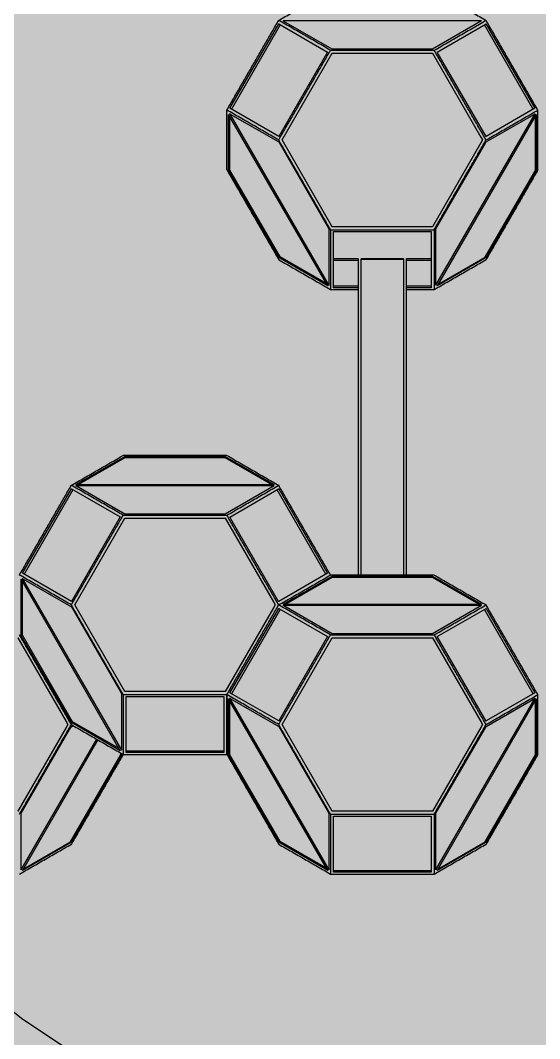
# Model space of a CAD drawing. Header units: millimetres. Extents: x 401 to 30661, y 2016 to 22119.
# Drawn here: x 16511.6 to 16756.9, y 13947.7 to 14429.2 of the extents above; entities that cross this region are included whole.
import ezdxf

# ---------------------------------------------------------------- set-up
doc = ezdxf.new("R2010")
doc.units = ezdxf.units.MM
doc.layers.add('4TH DETAILS', color=125, linetype='Continuous', lineweight=15, true_color=0x39ffb0)
doc.layers.add('BACKGROUND', color=7, linetype='Continuous', true_color=0x000000)
doc.layers.add('GLOW-EMERALD-2', color=7, linetype='Continuous', lineweight=30, true_color=0x39ffb0, transparency=0.8)

msp = doc.modelspace()

# ---------------------------------------------------------------- hatches: boundary and pattern name
at = {"layer": 'BACKGROUND'}
h = msp.add_hatch(color=256, dxfattribs=at)
h.dxf.hatch_style = 1
h.paths.add_polyline_path([(400.723, 2015.745), (30660.634, 2015.745), (30660.634, 22119.328), (400.723, 22119.328)])

# ---------------------------------------------------------------- linework, layer by layer
at = {"layer": '4TH DETAILS', "linetype": 'Continuous'}
for p, q in [((16610.598, 14387.607), (16633.638, 14427.512)), ((16634.355, 14427.098), (16611.315, 14387.193)), ((16633.638, 14427.512), (16656.677, 14414.21)), ((16636.081, 14428.723), (16635.773, 14428.9)), ((16729.482, 14428.9), (16635.773, 14428.9)), ((16658.947, 14415.521), (16636.081, 14428.723)), ((16729.482, 14428.9), (16706.308, 14415.521)), ((16708.556, 14414.197), (16731.595, 14427.499)), ((16753.917, 14387.18), (16730.878, 14427.085)), ((16731.595, 14427.499), (16731.617, 14427.461)), ((16731.617, 14427.461), (16754.634, 14387.594)), ((16656.677, 14414.21), (16633.638, 14374.305)), ((16635.267, 14372.624), (16658.947, 14413.64)), ((16704.679, 14415.521), (16658.947, 14415.521)), ((16658.947, 14413.64), (16660.577, 14413.64)), ((16660.577, 14413.64), (16706.308, 14413.64)), ((16706.308, 14415.521), (16704.679, 14415.521)), ((16706.308, 14413.64), (16729.173, 14374.035)), ((16731.595, 14374.292), (16708.556, 14414.197)), ((16609.957, 14358.012), (16609.957, 14384.728)), ((16656.775, 14303.638), (16609.957, 14384.728)), ((16610.438, 14385.078), (16610.772, 14384.885)), ((16610.438, 14385.078), (16657.318, 14303.879)), ((16610.57, 14358.365), (16610.57, 14383.668)), ((16633.638, 14374.305), (16610.598, 14387.607)), ((16610.772, 14384.885), (16633.638, 14371.684)), ((16707.937, 14303.905), (16754.795, 14385.065)), ((16755.298, 14384.728), (16708.48, 14303.638)), ((16754.634, 14387.594), (16731.617, 14374.305)), ((16731.617, 14371.684), (16754.795, 14385.065)), ((16754.93, 14358.224), (16754.93, 14384.092)), ((16755.298, 14384.728), (16755.298, 14384.415)), ((16755.298, 14384.415), (16755.298, 14358.012)), ((16729.173, 14374.035), (16729.988, 14372.624)), ((16731.617, 14374.305), (16731.595, 14374.292)), ((16633.638, 14371.684), (16656.503, 14332.079)), ((16658.947, 14331.609), (16635.267, 14372.624)), ((16729.173, 14371.213), (16706.308, 14331.609)), ((16707.937, 14330.668), (16730.803, 14370.273)), ((16729.988, 14372.624), (16729.173, 14371.213)), ((16730.803, 14370.273), (16731.617, 14371.684)), ((16610.57, 14358.365), (16609.957, 14358.012)), ((16633.638, 14316.996), (16609.957, 14358.012)), ((16634.25, 14317.35), (16610.57, 14358.365)), ((16731.25, 14317.208), (16754.93, 14358.224)), ((16755.298, 14358.012), (16732.432, 14318.407)), ((16754.93, 14358.224), (16755.298, 14358.012)), ((16656.503, 14332.079), (16657.318, 14330.668)), ((16660.577, 14331.609), (16658.947, 14331.609)), ((16706.308, 14331.609), (16660.577, 14331.609)), ((16657.318, 14330.668), (16657.318, 14329.728)), ((16657.318, 14329.728), (16657.318, 14303.879)), ((16659.588, 14329.358), (16705.667, 14329.358)), ((16659.588, 14302.754), (16659.588, 14329.358)), ((16705.667, 14329.358), (16705.667, 14302.754)), ((16707.937, 14304.265), (16707.937, 14330.668)), ((16634.25, 14317.35), (16633.638, 14316.996)), ((16634.452, 14316.526), (16633.638, 14316.996)), ((16656.163, 14304.699), (16634.25, 14317.35)), ((16656.775, 14303.638), (16634.452, 14316.526)), ((16671.172, 14316.476), (16659.588, 14316.476)), ((16659.588, 14315.636), (16659.588, 14316.476)), ((16671.172, 14316.476), (16671.172, 14166.899)), ((16692.627, 14316.476), (16672.627, 14316.476)), ((16672.627, 14166.899), (16672.627, 14316.476)), ((16692.627, 14316.476), (16692.627, 14166.899)), ((16705.667, 14316.476), (16694.083, 14316.476)), ((16694.083, 14166.899), (16694.083, 14316.476)), ((16705.667, 14316.476), (16705.667, 14315.636)), ((16731.617, 14316.996), (16708.48, 14303.638)), ((16708.847, 14304.274), (16731.25, 14317.208)), ((16731.25, 14317.208), (16731.617, 14316.996)), ((16732.432, 14318.407), (16731.617, 14316.996)), ((16671.172, 14315.636), (16659.588, 14315.636)), ((16692.627, 14316.07), (16672.627, 14316.07)), ((16705.667, 14315.636), (16694.083, 14315.636)), ((16659.588, 14303.582), (16671.172, 14303.582)), ((16671.172, 14302.754), (16659.588, 14302.754)), ((16694.083, 14303.582), (16705.667, 14303.582)), ((16705.667, 14302.754), (16694.083, 14302.754)), ((16707.937, 14303.905), (16707.937, 14304.265)), ((16537.83, 14209.638), (16560.968, 14222.997)), ((16560.968, 14222.29), (16539.055, 14209.638)), ((16560.968, 14222.29), (16560.968, 14222.997)), ((16560.968, 14222.997), (16562.597, 14222.997)), ((16608.328, 14222.29), (16560.968, 14222.29)), ((16562.597, 14222.997), (16608.328, 14222.997)), ((16608.328, 14222.29), (16608.328, 14222.997)), ((16608.328, 14222.997), (16631.194, 14209.795)), ((16630.241, 14209.638), (16608.328, 14222.29)), ((16512.619, 14167.739), (16535.658, 14207.644)), ((16536.375, 14207.23), (16513.336, 14167.325)), ((16535.658, 14207.644), (16558.698, 14194.343)), ((16538.102, 14208.855), (16537.794, 14209.033)), ((16631.502, 14209.033), (16537.794, 14209.033)), ((16537.83, 14209.638), (16631.466, 14209.638)), ((16560.968, 14195.653), (16538.102, 14208.855)), ((16631.502, 14209.033), (16608.328, 14195.653)), ((16610.576, 14194.33), (16633.615, 14207.631)), ((16631.194, 14209.795), (16631.466, 14209.638)), ((16655.938, 14167.312), (16632.898, 14207.217)), ((16633.615, 14207.631), (16633.638, 14207.593)), ((16633.638, 14207.593), (16656.655, 14167.726)), ((16558.698, 14194.343), (16535.658, 14154.437)), ((16537.287, 14152.756), (16560.968, 14193.772)), ((16606.699, 14195.653), (16560.968, 14195.653)), ((16560.968, 14193.772), (16562.597, 14193.772)), ((16562.597, 14193.772), (16608.328, 14193.772)), ((16608.328, 14195.653), (16606.699, 14195.653)), ((16608.328, 14193.772), (16631.194, 14154.167)), ((16633.615, 14154.424), (16610.576, 14194.33)), ((16535.658, 14154.437), (16512.619, 14167.739)), ((16656.655, 14167.726), (16633.638, 14154.437)), ((16511.978, 14138.144), (16511.978, 14164.861)), ((16558.795, 14083.77), (16511.978, 14164.861)), ((16512.458, 14165.21), (16512.792, 14165.017)), ((16512.458, 14165.21), (16559.338, 14084.011)), ((16512.59, 14138.498), (16512.59, 14163.8)), ((16512.792, 14165.017), (16535.658, 14151.816)), ((16635.81, 14153.07), (16658.947, 14166.428)), ((16658.947, 14165.721), (16637.035, 14153.07)), ((16658.947, 14165.721), (16658.947, 14166.428)), ((16658.947, 14166.428), (16660.576, 14166.428)), ((16706.308, 14165.721), (16658.947, 14165.721)), ((16660.576, 14166.428), (16706.308, 14166.428)), ((16706.308, 14165.721), (16706.308, 14166.428)), ((16706.308, 14166.428), (16729.174, 14153.227)), ((16728.22, 14153.07), (16706.308, 14165.721)), ((16560.968, 14111.741), (16537.287, 14152.756)), ((16631.194, 14154.167), (16632.008, 14152.756)), ((16632.008, 14152.756), (16631.194, 14151.345)), ((16633.638, 14154.437), (16633.615, 14154.424)), ((16635.81, 14153.07), (16729.445, 14153.07)), ((16729.174, 14153.227), (16729.445, 14153.07)), ((16535.658, 14151.816), (16558.524, 14112.211)), ((16631.194, 14151.345), (16608.328, 14111.741)), ((16610.598, 14111.17), (16633.638, 14151.076)), ((16634.355, 14150.662), (16611.315, 14110.756)), ((16633.638, 14151.076), (16656.677, 14137.774)), ((16636.081, 14152.286), (16635.773, 14152.464)), ((16729.482, 14152.464), (16635.773, 14152.464)), ((16658.947, 14139.085), (16636.081, 14152.286)), ((16729.482, 14152.464), (16706.308, 14139.085)), ((16708.556, 14137.761), (16731.595, 14151.063)), ((16753.917, 14110.743), (16730.878, 14150.649)), ((16731.595, 14151.063), (16731.617, 14151.024)), ((16731.617, 14151.024), (16754.634, 14111.157)), ((16512.59, 14138.498), (16511.978, 14138.144)), ((16535.658, 14097.128), (16511.978, 14138.144)), ((16536.27, 14097.482), (16512.59, 14138.498)), ((16704.679, 14139.085), (16658.947, 14139.085)), ((16706.308, 14139.085), (16704.679, 14139.085)), ((16510.349, 14137.203), (16533.214, 14097.599)), ((16656.677, 14137.774), (16633.638, 14097.868)), ((16635.267, 14096.188), (16658.947, 14137.203)), ((16658.947, 14137.203), (16660.577, 14137.203)), ((16660.577, 14137.203), (16706.308, 14137.203)), ((16706.308, 14137.203), (16729.173, 14097.599)), ((16731.595, 14097.856), (16708.556, 14137.761)), ((16558.524, 14112.211), (16559.338, 14110.8)), ((16559.338, 14110.8), (16559.338, 14109.86)), ((16559.338, 14109.86), (16559.338, 14084.011)), ((16562.597, 14111.741), (16560.968, 14111.741)), ((16561.608, 14109.49), (16607.687, 14109.49)), ((16561.608, 14082.886), (16561.608, 14109.49)), ((16608.328, 14111.741), (16562.597, 14111.741)), ((16607.687, 14109.49), (16607.687, 14082.886)), ((16633.638, 14097.868), (16610.598, 14111.17)), ((16754.634, 14111.157), (16731.617, 14097.868)), ((16609.957, 14081.575), (16609.957, 14108.292)), ((16656.775, 14027.202), (16609.957, 14108.292)), ((16610.438, 14108.642), (16610.772, 14108.449)), ((16610.438, 14108.642), (16657.318, 14027.443)), ((16610.57, 14081.929), (16610.57, 14107.231)), ((16610.772, 14108.449), (16633.638, 14095.247)), ((16707.937, 14027.468), (16754.795, 14108.629)), ((16755.298, 14108.292), (16708.48, 14027.202)), ((16731.617, 14095.247), (16754.795, 14108.629)), ((16754.93, 14081.788), (16754.93, 14107.656)), ((16755.298, 14108.292), (16755.298, 14107.979)), ((16755.298, 14107.979), (16755.298, 14081.575)), ((16533.214, 14094.777), (16510.349, 14055.172)), ((16533.214, 14097.599), (16534.029, 14096.188)), ((16534.029, 14096.188), (16533.214, 14094.777)), ((16534.844, 14093.836), (16535.658, 14095.247)), ((16536.27, 14097.482), (16535.658, 14097.128)), ((16536.473, 14096.658), (16535.658, 14097.128)), ((16535.658, 14095.247), (16536.473, 14095.718)), ((16558.183, 14084.831), (16536.27, 14097.482)), ((16558.795, 14083.77), (16536.473, 14096.658)), ((16633.638, 14095.247), (16656.503, 14055.643)), ((16658.947, 14055.172), (16635.267, 14096.188)), ((16729.173, 14094.777), (16706.308, 14055.172)), ((16729.173, 14097.599), (16729.988, 14096.188)), ((16729.988, 14096.188), (16729.173, 14094.777)), ((16730.803, 14093.836), (16731.617, 14095.247)), ((16731.617, 14097.868), (16731.595, 14097.856)), ((16511.978, 14054.232), (16534.844, 14093.836)), ((16707.937, 14054.232), (16730.803, 14093.836)), ((16511.978, 14027.468), (16547.654, 14089.262)), ((16548.177, 14088.96), (16512.521, 14027.202)), ((16535.291, 14040.772), (16558.971, 14081.788)), ((16559.338, 14081.575), (16536.473, 14041.971)), ((16558.971, 14081.788), (16558.971, 14082.728)), ((16558.971, 14081.788), (16559.338, 14081.575)), ((16559.338, 14082.516), (16559.338, 14081.575)), ((16561.608, 14083.714), (16607.687, 14083.714)), ((16607.687, 14082.886), (16561.608, 14082.886)), ((16610.57, 14081.929), (16609.957, 14081.575)), ((16633.638, 14040.56), (16609.957, 14081.575)), ((16634.25, 14040.913), (16610.57, 14081.929)), ((16731.25, 14040.772), (16754.93, 14081.788)), ((16755.298, 14081.575), (16732.432, 14041.971)), ((16754.93, 14081.788), (16755.298, 14081.575)), ((16511.978, 14027.829), (16511.978, 14054.232)), ((16656.503, 14055.643), (16657.318, 14054.232)), ((16657.318, 14054.232), (16657.318, 14053.291)), ((16657.318, 14053.291), (16657.318, 14027.443)), ((16660.577, 14055.172), (16658.947, 14055.172)), ((16659.588, 14052.921), (16705.667, 14052.921)), ((16659.588, 14026.317), (16659.588, 14052.921)), ((16706.308, 14055.172), (16660.577, 14055.172)), ((16705.667, 14052.921), (16705.667, 14026.317)), ((16707.937, 14027.829), (16707.937, 14054.232)), ((16536.473, 14041.971), (16535.658, 14040.56)), ((16732.432, 14041.971), (16731.617, 14040.56)), ((16535.658, 14040.56), (16512.521, 14027.202)), ((16512.888, 14027.838), (16535.291, 14040.772)), ((16535.291, 14040.772), (16535.658, 14040.56)), ((16634.25, 14040.913), (16633.638, 14040.56)), ((16634.452, 14040.09), (16633.638, 14040.56)), ((16656.163, 14028.262), (16634.25, 14040.913)), ((16656.775, 14027.202), (16634.452, 14040.09)), ((16731.617, 14040.56), (16708.48, 14027.202)), ((16708.847, 14027.838), (16731.25, 14040.772)), ((16731.25, 14040.772), (16731.617, 14040.56)), ((16511.978, 14027.468), (16511.978, 14027.829)), ((16707.937, 14027.468), (16707.937, 14027.829)), ((16659.588, 14027.146), (16705.667, 14027.146)), ((16705.667, 14026.317), (16659.588, 14026.317))]:
    msp.add_line(p, q, dxfattribs=at)
at = {"layer": '4TH DETAILS'}
msp.add_lwpolyline([(15008.675, 15014.575), (15320.46, 14910.647), (16512.728, 13956.832), (17228.088, 13479.925), (17228.088, 12764.564), (17228.088, 11095.389), (16989.635, 10380.028), (17138.044, 9489.575)], dxfattribs=at)
at = {"layer": '4TH DETAILS', "linetype": 'Continuous'}
for points in [[(16633.638, 14429.193), (16658.133, 14443.335)], [(16707.122, 14443.335), (16731.617, 14429.193)], [(16609.143, 14386.766), (16633.638, 14429.193)], [(16658.133, 14415.051), (16633.638, 14429.193)], [(16707.122, 14415.051), (16731.617, 14429.193)], [(16756.112, 14386.766), (16731.617, 14429.193)], [(16633.638, 14372.624), (16658.133, 14415.051)], [(16658.133, 14415.051), (16707.122, 14415.051)], [(16731.617, 14372.624), (16707.122, 14415.051)], [(16609.143, 14358.482), (16609.143, 14386.766)], [(16633.638, 14372.624), (16609.143, 14386.766)], [(16731.617, 14372.624), (16756.112, 14386.766)], [(16756.112, 14358.482), (16756.112, 14386.766)], [(16658.133, 14330.198), (16633.638, 14372.624)], [(16707.122, 14330.198), (16731.617, 14372.624)], [(16609.143, 14358.482), (16633.638, 14316.056)], [(16756.112, 14358.482), (16731.617, 14316.056)], [(16658.133, 14330.198), (16707.122, 14330.198)], [(16658.133, 14330.198), (16658.133, 14301.914)], [(16707.122, 14330.198), (16707.122, 14301.914)], [(16633.638, 14316.056), (16658.133, 14301.914)], [(16707.122, 14301.914), (16731.617, 14316.056)], [(16658.133, 14301.914), (16671.172, 14301.914)], [(16694.083, 14301.914), (16707.122, 14301.914)], [(16535.658, 14209.325), (16560.153, 14223.467)], [(16609.143, 14223.467), (16560.153, 14223.467)], [(16609.143, 14223.467), (16633.638, 14209.325)], [(16511.163, 14166.899), (16535.658, 14209.325)], [(16560.153, 14195.183), (16535.658, 14209.325)], [(16609.143, 14195.183), (16633.638, 14209.325)], [(16658.133, 14166.899), (16633.638, 14209.325)], [(16535.658, 14152.756), (16560.153, 14195.183)], [(16560.153, 14195.183), (16609.143, 14195.183)], [(16633.638, 14152.756), (16609.143, 14195.183)], [(16535.658, 14152.756), (16511.163, 14166.899)], [(16633.638, 14152.756), (16658.133, 14166.899)], [(16633.638, 14152.756), (16658.133, 14166.899)], [(16707.122, 14166.899), (16658.133, 14166.899)], [(16707.122, 14166.899), (16731.617, 14152.756)], [(16560.153, 14110.33), (16535.658, 14152.756)], [(16609.143, 14110.33), (16633.638, 14152.756)], [(16609.143, 14110.33), (16633.638, 14152.756)], [(16658.133, 14138.614), (16633.638, 14152.756)], [(16707.122, 14138.614), (16731.617, 14152.756)], [(16756.112, 14110.33), (16731.617, 14152.756)], [(16535.658, 14096.188), (16511.163, 14138.614)], [(16511.163, 14138.614), (16535.658, 14096.188)], [(16633.638, 14096.188), (16658.133, 14138.614)], [(16658.133, 14138.614), (16707.122, 14138.614)], [(16731.617, 14096.188), (16707.122, 14138.614)], [(16560.153, 14110.33), (16609.143, 14110.33)], [(16560.153, 14110.33), (16560.153, 14082.046)], [(16609.143, 14110.33), (16609.143, 14082.046)], [(16609.143, 14082.046), (16609.143, 14110.33)], [(16633.638, 14096.188), (16609.143, 14110.33)], [(16731.617, 14096.188), (16756.112, 14110.33)], [(16756.112, 14082.046), (16756.112, 14110.33)], [(16511.163, 14053.761), (16535.658, 14096.188)], [(16535.658, 14096.188), (16560.153, 14082.046)], [(16658.133, 14053.761), (16633.638, 14096.188)], [(16707.122, 14053.761), (16731.617, 14096.188)], [(16560.153, 14082.046), (16535.658, 14039.619)], [(16560.153, 14082.046), (16609.143, 14082.046)], [(16609.143, 14082.046), (16633.638, 14039.619)], [(16756.112, 14082.046), (16731.617, 14039.619)], [(16658.133, 14053.761), (16707.122, 14053.761)], [(16658.133, 14053.761), (16658.133, 14025.477)], [(16707.122, 14053.761), (16707.122, 14025.477)], [(16511.163, 14025.477), (16535.658, 14039.619)], [(16633.638, 14039.619), (16658.133, 14025.477)], [(16707.122, 14025.477), (16731.617, 14039.619)], [(16658.133, 14025.477), (16707.122, 14025.477)]]:
    msp.add_open_spline(points, degree=1, dxfattribs=at)
at = {"layer": 'GLOW-EMERALD-2', "linetype": 'Continuous'}
for p, q in [((16610.598, 14387.607), (16633.638, 14427.512)), ((16634.355, 14427.098), (16611.315, 14387.193)), ((16633.638, 14427.512), (16656.677, 14414.21)), ((16636.081, 14428.723), (16635.773, 14428.9)), ((16729.482, 14428.9), (16635.773, 14428.9)), ((16658.947, 14415.521), (16636.081, 14428.723)), ((16729.482, 14428.9), (16706.308, 14415.521)), ((16708.556, 14414.197), (16731.595, 14427.499)), ((16753.917, 14387.18), (16730.878, 14427.085)), ((16731.595, 14427.499), (16731.617, 14427.461)), ((16731.617, 14427.461), (16754.634, 14387.594)), ((16656.677, 14414.21), (16633.638, 14374.305)), ((16635.267, 14372.624), (16658.947, 14413.64)), ((16704.679, 14415.521), (16658.947, 14415.521)), ((16658.947, 14413.64), (16660.577, 14413.64)), ((16660.577, 14413.64), (16706.308, 14413.64)), ((16706.308, 14415.521), (16704.679, 14415.521)), ((16706.308, 14413.64), (16729.173, 14374.035)), ((16731.595, 14374.292), (16708.556, 14414.197)), ((16609.957, 14358.012), (16609.957, 14384.728)), ((16656.775, 14303.638), (16609.957, 14384.728)), ((16610.438, 14385.078), (16610.772, 14384.885)), ((16610.438, 14385.078), (16657.318, 14303.879)), ((16610.57, 14358.365), (16610.57, 14383.668)), ((16633.638, 14374.305), (16610.598, 14387.607)), ((16610.772, 14384.885), (16633.638, 14371.684)), ((16707.937, 14303.905), (16754.795, 14385.065)), ((16755.298, 14384.728), (16708.48, 14303.638)), ((16754.634, 14387.594), (16731.617, 14374.305)), ((16731.617, 14371.684), (16754.795, 14385.065)), ((16754.93, 14358.224), (16754.93, 14384.092)), ((16755.298, 14384.728), (16755.298, 14384.415)), ((16755.298, 14384.415), (16755.298, 14358.012)), ((16729.173, 14374.035), (16729.988, 14372.624)), ((16731.617, 14374.305), (16731.595, 14374.292)), ((16633.638, 14371.684), (16656.503, 14332.079)), ((16658.947, 14331.609), (16635.267, 14372.624)), ((16729.173, 14371.213), (16706.308, 14331.609)), ((16707.937, 14330.668), (16730.803, 14370.273)), ((16729.988, 14372.624), (16729.173, 14371.213)), ((16730.803, 14370.273), (16731.617, 14371.684)), ((16610.57, 14358.365), (16609.957, 14358.012)), ((16633.638, 14316.996), (16609.957, 14358.012)), ((16634.25, 14317.35), (16610.57, 14358.365)), ((16731.25, 14317.208), (16754.93, 14358.224)), ((16755.298, 14358.012), (16732.432, 14318.407)), ((16754.93, 14358.224), (16755.298, 14358.012)), ((16656.503, 14332.079), (16657.318, 14330.668)), ((16660.577, 14331.609), (16658.947, 14331.609)), ((16706.308, 14331.609), (16660.577, 14331.609)), ((16657.318, 14330.668), (16657.318, 14329.728)), ((16657.318, 14329.728), (16657.318, 14303.879)), ((16659.588, 14329.358), (16705.667, 14329.358)), ((16659.588, 14302.754), (16659.588, 14329.358)), ((16705.667, 14329.358), (16705.667, 14302.754)), ((16707.937, 14304.265), (16707.937, 14330.668)), ((16634.25, 14317.35), (16633.638, 14316.996)), ((16634.452, 14316.526), (16633.638, 14316.996)), ((16656.163, 14304.699), (16634.25, 14317.35)), ((16656.775, 14303.638), (16634.452, 14316.526)), ((16671.172, 14316.476), (16659.588, 14316.476)), ((16659.588, 14315.636), (16659.588, 14316.476)), ((16671.172, 14316.476), (16671.172, 14166.899)), ((16692.627, 14316.476), (16672.627, 14316.476)), ((16672.627, 14166.899), (16672.627, 14316.476)), ((16692.627, 14316.476), (16692.627, 14166.899)), ((16705.667, 14316.476), (16694.083, 14316.476)), ((16694.083, 14166.899), (16694.083, 14316.476)), ((16705.667, 14316.476), (16705.667, 14315.636)), ((16731.617, 14316.996), (16708.48, 14303.638)), ((16708.847, 14304.274), (16731.25, 14317.208)), ((16731.25, 14317.208), (16731.617, 14316.996)), ((16732.432, 14318.407), (16731.617, 14316.996)), ((16671.172, 14315.636), (16659.588, 14315.636)), ((16692.627, 14316.07), (16672.627, 14316.07)), ((16705.667, 14315.636), (16694.083, 14315.636)), ((16659.588, 14303.582), (16671.172, 14303.582)), ((16671.172, 14302.754), (16659.588, 14302.754)), ((16694.083, 14303.582), (16705.667, 14303.582)), ((16705.667, 14302.754), (16694.083, 14302.754)), ((16707.937, 14303.905), (16707.937, 14304.265)), ((16537.83, 14209.638), (16560.968, 14222.997)), ((16560.968, 14222.29), (16539.055, 14209.638)), ((16560.968, 14222.29), (16560.968, 14222.997)), ((16560.968, 14222.997), (16562.597, 14222.997)), ((16608.328, 14222.29), (16560.968, 14222.29)), ((16562.597, 14222.997), (16608.328, 14222.997)), ((16608.328, 14222.29), (16608.328, 14222.997)), ((16608.328, 14222.997), (16631.194, 14209.795)), ((16630.241, 14209.638), (16608.328, 14222.29)), ((16512.619, 14167.739), (16535.658, 14207.644)), ((16536.375, 14207.23), (16513.336, 14167.325)), ((16535.658, 14207.644), (16558.698, 14194.343)), ((16538.102, 14208.855), (16537.794, 14209.033)), ((16631.502, 14209.033), (16537.794, 14209.033)), ((16537.83, 14209.638), (16631.466, 14209.638)), ((16560.968, 14195.653), (16538.102, 14208.855)), ((16631.502, 14209.033), (16608.328, 14195.653)), ((16610.576, 14194.33), (16633.615, 14207.631)), ((16631.194, 14209.795), (16631.466, 14209.638)), ((16655.938, 14167.312), (16632.898, 14207.217)), ((16633.615, 14207.631), (16633.638, 14207.593)), ((16633.638, 14207.593), (16656.655, 14167.726)), ((16558.698, 14194.343), (16535.658, 14154.437)), ((16537.287, 14152.756), (16560.968, 14193.772)), ((16606.699, 14195.653), (16560.968, 14195.653)), ((16560.968, 14193.772), (16562.597, 14193.772)), ((16562.597, 14193.772), (16608.328, 14193.772)), ((16608.328, 14195.653), (16606.699, 14195.653)), ((16608.328, 14193.772), (16631.194, 14154.167)), ((16633.615, 14154.424), (16610.576, 14194.33)), ((16535.658, 14154.437), (16512.619, 14167.739)), ((16656.655, 14167.726), (16633.638, 14154.437)), ((16511.978, 14138.144), (16511.978, 14164.861)), ((16558.795, 14083.77), (16511.978, 14164.861)), ((16512.458, 14165.21), (16512.792, 14165.017)), ((16512.458, 14165.21), (16559.338, 14084.011)), ((16512.59, 14138.498), (16512.59, 14163.8)), ((16512.792, 14165.017), (16535.658, 14151.816)), ((16635.81, 14153.07), (16658.947, 14166.428)), ((16658.947, 14165.721), (16637.035, 14153.07)), ((16658.947, 14165.721), (16658.947, 14166.428)), ((16658.947, 14166.428), (16660.576, 14166.428)), ((16706.308, 14165.721), (16658.947, 14165.721)), ((16660.576, 14166.428), (16706.308, 14166.428)), ((16706.308, 14165.721), (16706.308, 14166.428)), ((16706.308, 14166.428), (16729.174, 14153.227)), ((16728.22, 14153.07), (16706.308, 14165.721)), ((16560.968, 14111.741), (16537.287, 14152.756)), ((16631.194, 14154.167), (16632.008, 14152.756)), ((16632.008, 14152.756), (16631.194, 14151.345)), ((16633.638, 14154.437), (16633.615, 14154.424)), ((16635.81, 14153.07), (16729.445, 14153.07)), ((16729.174, 14153.227), (16729.445, 14153.07)), ((16535.658, 14151.816), (16558.524, 14112.211)), ((16631.194, 14151.345), (16608.328, 14111.741)), ((16610.598, 14111.17), (16633.638, 14151.076)), ((16634.355, 14150.662), (16611.315, 14110.756)), ((16633.638, 14151.076), (16656.677, 14137.774)), ((16636.081, 14152.286), (16635.773, 14152.464)), ((16729.482, 14152.464), (16635.773, 14152.464)), ((16658.947, 14139.085), (16636.081, 14152.286)), ((16729.482, 14152.464), (16706.308, 14139.085)), ((16708.556, 14137.761), (16731.595, 14151.063)), ((16753.917, 14110.743), (16730.878, 14150.649)), ((16731.595, 14151.063), (16731.617, 14151.024)), ((16731.617, 14151.024), (16754.634, 14111.157)), ((16512.59, 14138.498), (16511.978, 14138.144)), ((16535.658, 14097.128), (16511.978, 14138.144)), ((16536.27, 14097.482), (16512.59, 14138.498)), ((16704.679, 14139.085), (16658.947, 14139.085)), ((16706.308, 14139.085), (16704.679, 14139.085)), ((16510.349, 14137.203), (16533.214, 14097.599)), ((16656.677, 14137.774), (16633.638, 14097.868)), ((16635.267, 14096.188), (16658.947, 14137.203)), ((16658.947, 14137.203), (16660.577, 14137.203)), ((16660.577, 14137.203), (16706.308, 14137.203)), ((16706.308, 14137.203), (16729.173, 14097.599)), ((16731.595, 14097.856), (16708.556, 14137.761)), ((16558.524, 14112.211), (16559.338, 14110.8)), ((16559.338, 14110.8), (16559.338, 14109.86)), ((16559.338, 14109.86), (16559.338, 14084.011)), ((16562.597, 14111.741), (16560.968, 14111.741)), ((16561.608, 14109.49), (16607.687, 14109.49)), ((16561.608, 14082.886), (16561.608, 14109.49)), ((16608.328, 14111.741), (16562.597, 14111.741)), ((16607.687, 14109.49), (16607.687, 14082.886)), ((16633.638, 14097.868), (16610.598, 14111.17)), ((16754.634, 14111.157), (16731.617, 14097.868)), ((16609.957, 14081.575), (16609.957, 14108.292)), ((16656.775, 14027.202), (16609.957, 14108.292)), ((16610.438, 14108.642), (16610.772, 14108.449)), ((16610.438, 14108.642), (16657.318, 14027.443)), ((16610.57, 14081.929), (16610.57, 14107.231)), ((16610.772, 14108.449), (16633.638, 14095.247)), ((16707.937, 14027.468), (16754.795, 14108.629)), ((16755.298, 14108.292), (16708.48, 14027.202)), ((16731.617, 14095.247), (16754.795, 14108.629)), ((16754.93, 14081.788), (16754.93, 14107.656)), ((16755.298, 14108.292), (16755.298, 14107.979)), ((16755.298, 14107.979), (16755.298, 14081.575)), ((16533.214, 14094.777), (16510.349, 14055.172)), ((16533.214, 14097.599), (16534.029, 14096.188)), ((16534.029, 14096.188), (16533.214, 14094.777)), ((16534.844, 14093.836), (16535.658, 14095.247)), ((16536.27, 14097.482), (16535.658, 14097.128)), ((16536.473, 14096.658), (16535.658, 14097.128)), ((16535.658, 14095.247), (16536.473, 14095.718)), ((16558.183, 14084.831), (16536.27, 14097.482)), ((16558.795, 14083.77), (16536.473, 14096.658)), ((16633.638, 14095.247), (16656.503, 14055.643)), ((16658.947, 14055.172), (16635.267, 14096.188)), ((16729.173, 14094.777), (16706.308, 14055.172)), ((16729.173, 14097.599), (16729.988, 14096.188)), ((16729.988, 14096.188), (16729.173, 14094.777)), ((16730.803, 14093.836), (16731.617, 14095.247)), ((16731.617, 14097.868), (16731.595, 14097.856)), ((16511.978, 14054.232), (16534.844, 14093.836)), ((16707.937, 14054.232), (16730.803, 14093.836)), ((16511.978, 14027.468), (16547.654, 14089.262)), ((16548.177, 14088.96), (16512.521, 14027.202)), ((16535.291, 14040.772), (16558.971, 14081.788)), ((16559.338, 14081.575), (16536.473, 14041.971)), ((16558.971, 14081.788), (16558.971, 14082.728)), ((16558.971, 14081.788), (16559.338, 14081.575)), ((16559.338, 14082.516), (16559.338, 14081.575)), ((16561.608, 14083.714), (16607.687, 14083.714)), ((16607.687, 14082.886), (16561.608, 14082.886)), ((16610.57, 14081.929), (16609.957, 14081.575)), ((16633.638, 14040.56), (16609.957, 14081.575)), ((16634.25, 14040.913), (16610.57, 14081.929)), ((16731.25, 14040.772), (16754.93, 14081.788)), ((16755.298, 14081.575), (16732.432, 14041.971)), ((16754.93, 14081.788), (16755.298, 14081.575)), ((16511.978, 14027.829), (16511.978, 14054.232)), ((16656.503, 14055.643), (16657.318, 14054.232)), ((16657.318, 14054.232), (16657.318, 14053.291)), ((16657.318, 14053.291), (16657.318, 14027.443)), ((16660.577, 14055.172), (16658.947, 14055.172)), ((16659.588, 14052.921), (16705.667, 14052.921)), ((16659.588, 14026.317), (16659.588, 14052.921)), ((16706.308, 14055.172), (16660.577, 14055.172)), ((16705.667, 14052.921), (16705.667, 14026.317)), ((16707.937, 14027.829), (16707.937, 14054.232)), ((16536.473, 14041.971), (16535.658, 14040.56)), ((16732.432, 14041.971), (16731.617, 14040.56)), ((16535.658, 14040.56), (16512.521, 14027.202)), ((16512.888, 14027.838), (16535.291, 14040.772)), ((16535.291, 14040.772), (16535.658, 14040.56)), ((16634.25, 14040.913), (16633.638, 14040.56)), ((16634.452, 14040.09), (16633.638, 14040.56)), ((16656.163, 14028.262), (16634.25, 14040.913)), ((16656.775, 14027.202), (16634.452, 14040.09)), ((16731.617, 14040.56), (16708.48, 14027.202)), ((16708.847, 14027.838), (16731.25, 14040.772)), ((16731.25, 14040.772), (16731.617, 14040.56)), ((16511.978, 14027.468), (16511.978, 14027.829)), ((16707.937, 14027.468), (16707.937, 14027.829)), ((16659.588, 14027.146), (16705.667, 14027.146)), ((16705.667, 14026.317), (16659.588, 14026.317))]:
    msp.add_line(p, q, dxfattribs=at)
at = {"layer": 'GLOW-EMERALD-2'}
msp.add_lwpolyline([(15008.675, 15014.575), (15320.46, 14910.647), (16512.728, 13956.832), (17228.088, 13479.925), (17228.088, 12764.564), (17228.088, 11095.389), (16989.635, 10380.028), (17138.044, 9489.575)], dxfattribs=at)
at = {"layer": 'GLOW-EMERALD-2', "linetype": 'Continuous'}
for points in [[(16633.638, 14429.193), (16658.133, 14443.335)], [(16707.122, 14443.335), (16731.617, 14429.193)], [(16609.143, 14386.766), (16633.638, 14429.193)], [(16658.133, 14415.051), (16633.638, 14429.193)], [(16707.122, 14415.051), (16731.617, 14429.193)], [(16756.112, 14386.766), (16731.617, 14429.193)], [(16633.638, 14372.624), (16658.133, 14415.051)], [(16658.133, 14415.051), (16707.122, 14415.051)], [(16731.617, 14372.624), (16707.122, 14415.051)], [(16609.143, 14358.482), (16609.143, 14386.766)], [(16633.638, 14372.624), (16609.143, 14386.766)], [(16731.617, 14372.624), (16756.112, 14386.766)], [(16756.112, 14358.482), (16756.112, 14386.766)], [(16658.133, 14330.198), (16633.638, 14372.624)], [(16707.122, 14330.198), (16731.617, 14372.624)], [(16609.143, 14358.482), (16633.638, 14316.056)], [(16756.112, 14358.482), (16731.617, 14316.056)], [(16658.133, 14330.198), (16707.122, 14330.198)], [(16658.133, 14330.198), (16658.133, 14301.914)], [(16707.122, 14330.198), (16707.122, 14301.914)], [(16633.638, 14316.056), (16658.133, 14301.914)], [(16707.122, 14301.914), (16731.617, 14316.056)], [(16658.133, 14301.914), (16671.172, 14301.914)], [(16694.083, 14301.914), (16707.122, 14301.914)], [(16535.658, 14209.325), (16560.153, 14223.467)], [(16609.143, 14223.467), (16560.153, 14223.467)], [(16609.143, 14223.467), (16633.638, 14209.325)], [(16511.163, 14166.899), (16535.658, 14209.325)], [(16560.153, 14195.183), (16535.658, 14209.325)], [(16609.143, 14195.183), (16633.638, 14209.325)], [(16658.133, 14166.899), (16633.638, 14209.325)], [(16535.658, 14152.756), (16560.153, 14195.183)], [(16560.153, 14195.183), (16609.143, 14195.183)], [(16633.638, 14152.756), (16609.143, 14195.183)], [(16535.658, 14152.756), (16511.163, 14166.899)], [(16633.638, 14152.756), (16658.133, 14166.899)], [(16633.638, 14152.756), (16658.133, 14166.899)], [(16707.122, 14166.899), (16658.133, 14166.899)], [(16707.122, 14166.899), (16731.617, 14152.756)], [(16560.153, 14110.33), (16535.658, 14152.756)], [(16609.143, 14110.33), (16633.638, 14152.756)], [(16609.143, 14110.33), (16633.638, 14152.756)], [(16658.133, 14138.614), (16633.638, 14152.756)], [(16707.122, 14138.614), (16731.617, 14152.756)], [(16756.112, 14110.33), (16731.617, 14152.756)], [(16535.658, 14096.188), (16511.163, 14138.614)], [(16511.163, 14138.614), (16535.658, 14096.188)], [(16633.638, 14096.188), (16658.133, 14138.614)], [(16658.133, 14138.614), (16707.122, 14138.614)], [(16731.617, 14096.188), (16707.122, 14138.614)], [(16560.153, 14110.33), (16609.143, 14110.33)], [(16560.153, 14110.33), (16560.153, 14082.046)], [(16609.143, 14110.33), (16609.143, 14082.046)], [(16609.143, 14082.046), (16609.143, 14110.33)], [(16633.638, 14096.188), (16609.143, 14110.33)], [(16731.617, 14096.188), (16756.112, 14110.33)], [(16756.112, 14082.046), (16756.112, 14110.33)], [(16511.163, 14053.761), (16535.658, 14096.188)], [(16535.658, 14096.188), (16560.153, 14082.046)], [(16658.133, 14053.761), (16633.638, 14096.188)], [(16707.122, 14053.761), (16731.617, 14096.188)], [(16560.153, 14082.046), (16535.658, 14039.619)], [(16560.153, 14082.046), (16609.143, 14082.046)], [(16609.143, 14082.046), (16633.638, 14039.619)], [(16756.112, 14082.046), (16731.617, 14039.619)], [(16658.133, 14053.761), (16707.122, 14053.761)], [(16658.133, 14053.761), (16658.133, 14025.477)], [(16707.122, 14053.761), (16707.122, 14025.477)], [(16511.163, 14025.477), (16535.658, 14039.619)], [(16633.638, 14039.619), (16658.133, 14025.477)], [(16707.122, 14025.477), (16731.617, 14039.619)], [(16658.133, 14025.477), (16707.122, 14025.477)]]:
    msp.add_open_spline(points, degree=1, dxfattribs=at)

doc.saveas('drawing.dxf')
